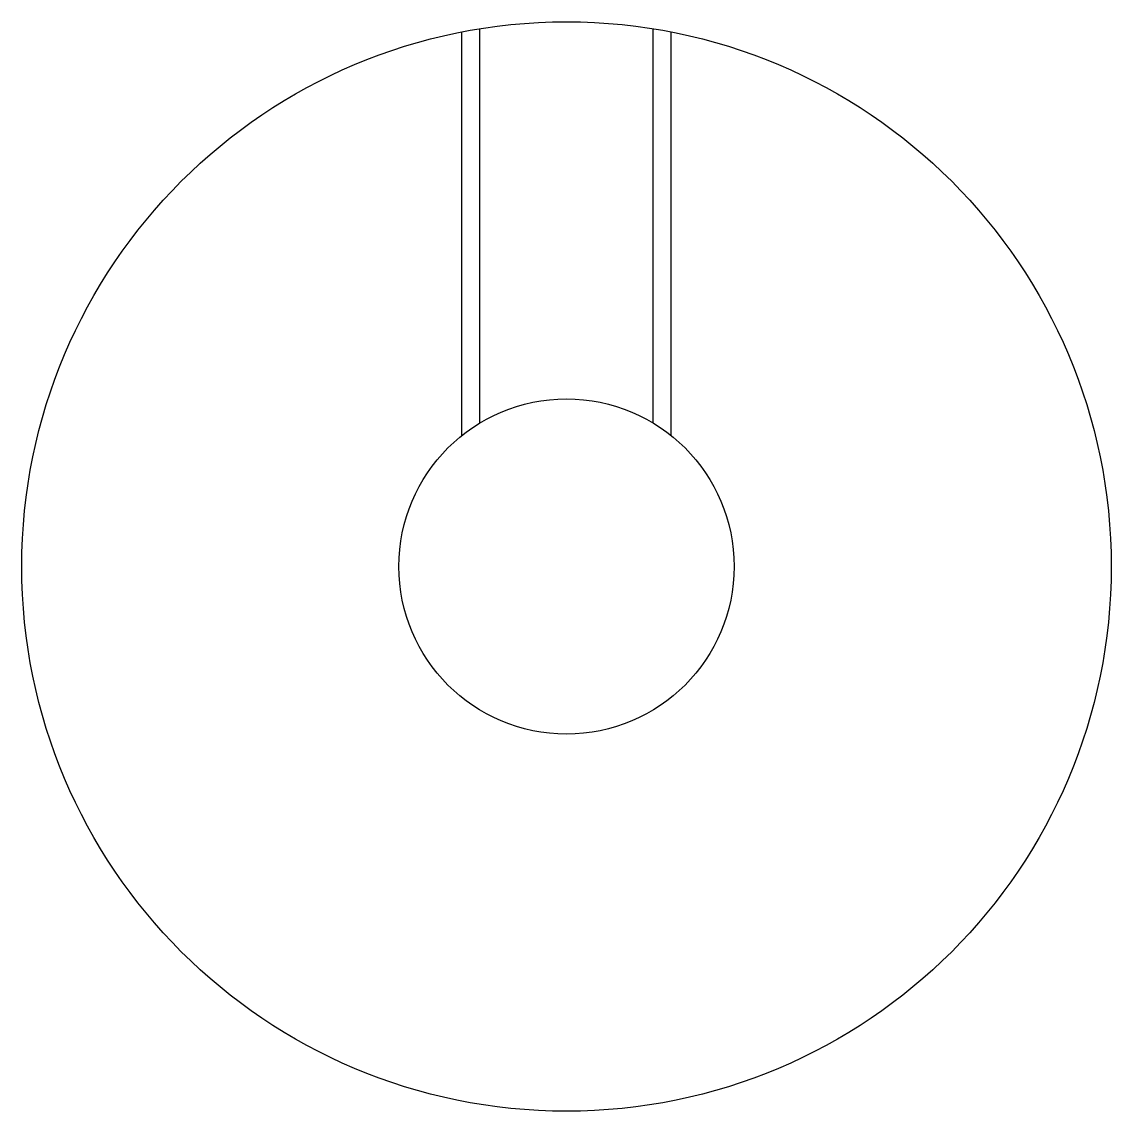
# Model space of a CAD drawing. Header units: metres. Extents: x 81 to 205, y 63 to 100.
# Drawn here: x 179 to 205, y 68.5 to 94.5 of the extents above.
import ezdxf

# ---------------------------------------------------------------- set-up
doc = ezdxf.new("R2010")
doc.units = ezdxf.units.M

msp = doc.modelspace()

# ---------------------------------------------------------------- linework, layer by layer
at = {"color": 4}
for points in [[(189.5, 84.622498), (189.5, 94.257355)], [(189.934998, 84.925751), (189.934998, 94.334946)], [(194.065002, 84.925751), (194.065002, 94.334946)], [(194.5, 84.622498), (194.5, 94.257355)]]:
    msp.add_lwpolyline(points, dxfattribs=at)
for radius in [13, 4]:
    msp.add_circle((192, 81.5), radius, dxfattribs=at)

doc.saveas('drawing.dxf')
